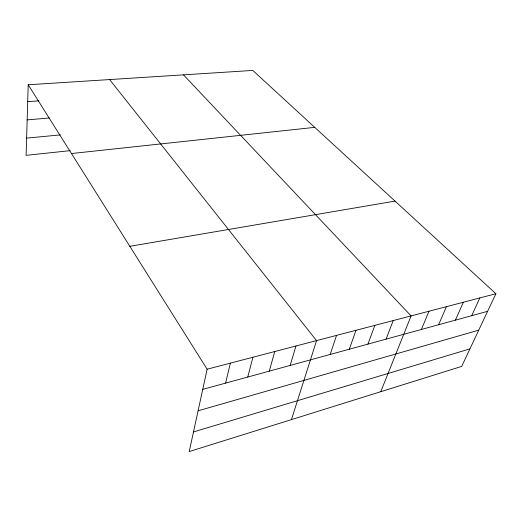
<?xml version="1.0" encoding="UTF-8"?>
<svg xmlns="http://www.w3.org/2000/svg" width="522" height="522" viewBox="0 0 522 522"><rect width="100%" height="100%" fill="white"/><g stroke="black" fill="none" stroke-linecap="round" stroke-linejoin="round"><path stroke-width="0.78" d="M28.208 84.766L207.136 369.204L189.218 451.569L461.676 366.405L495.9 293.742L252.765 70.431L28.208 84.766L26.1 155.328L70.222 150.656M225.595 383.115L230.378 363.129M247.754 377.047L252.909 357.244M269.267 371.155L274.768 351.534M290.147 365.433L295.974 345.988M291.439 419.616L316.56 340.612L109.613 79.566M330.145 354.471L336.553 335.385M349.309 349.218L355.978 330.309M367.945 344.115L374.861 325.369M386.071 339.143L393.223 320.573M380.747 391.702L411.088 315.908L183.483 74.855M421.411 329.467L428.986 311.229M438.63 324.743L446.401 306.675M455.393 320.156L463.347 302.251M471.718 315.68L479.835 297.938M193.486 431.942L469.93 348.872M198.086 410.814L478.746 330.158M202.745 389.379L487.62 311.321M207.136 369.204L495.9 293.742M129.828 246.312L395.03 201.094M71.468 153.54L314.746 127.355M26.615 138.128L60.382 134.898M27.157 119.89L49.309 118.011M27.705 101.666L38.856 100.837"/></g></svg>
